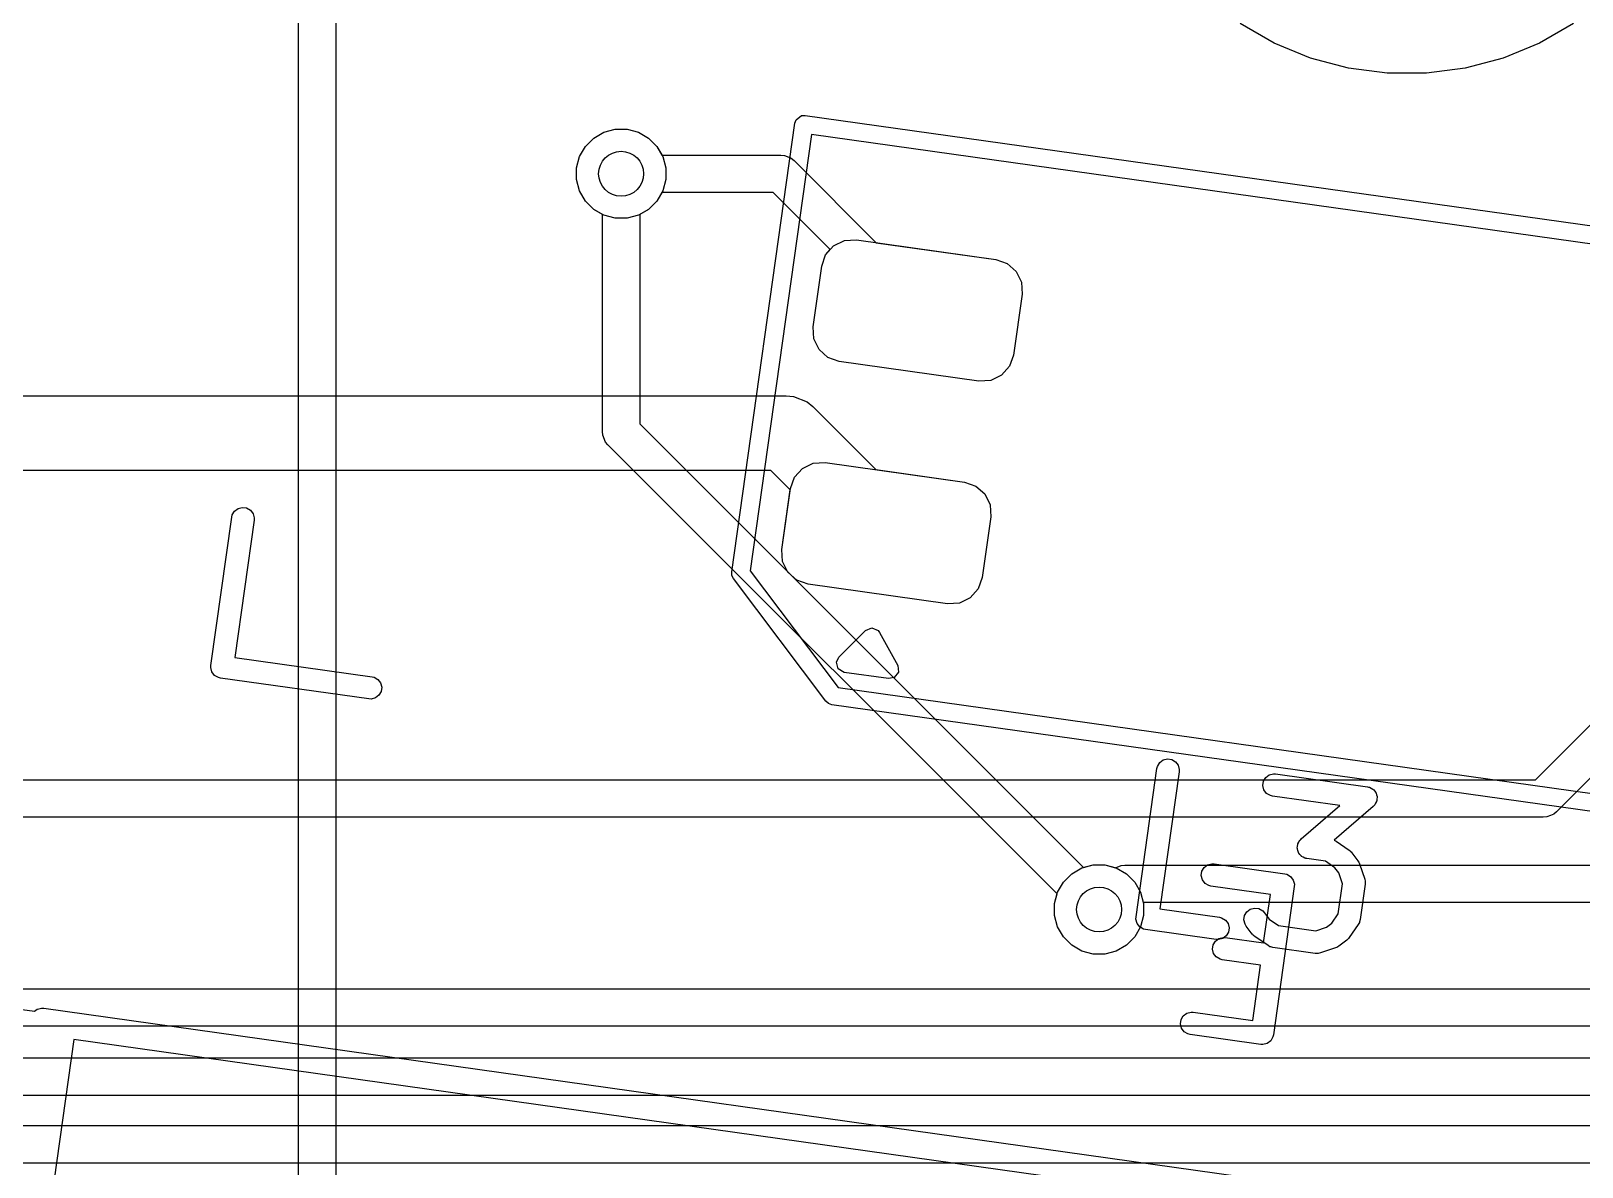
# Model space of a CAD drawing. Header units: millimetres. Extents: x 14 to 286, y -133 to -45.
# Drawn here: x 83.55 to 93.9, y -68.06 to -60.48 of the extents above; entities that cross this region are included whole.
import ezdxf

# ---------------------------------------------------------------- set-up
doc = ezdxf.new("R2010")
doc.units = ezdxf.units.MM
for name, color, linetype, true_color in [('B.Cu', 153, 'CONTINUOUS', 0x4d7fc4), ('B.Mask', 4, 'CONTINUOUS', 0x02ffee), ('B.Silkscreen', 31, 'CONTINUOUS', 0xe8b2a7), ('F.Cu', 13, 'CONTINUOUS', 0xc83434), ('F.Mask', 201, 'CONTINUOUS', 0xd864ff), ('F.Paste', 253, 'CONTINUOUS', 0xb4a09a), ('F.Silkscreen', 41, 'CONTINUOUS', 0xf2eda1), ('User.Drawings', 9, 'CONTINUOUS', 0xc2c2c2)]:
    doc.layers.add(name, color=color, linetype=linetype, true_color=true_color)

msp = doc.modelspace()

# ---------------------------------------------------------------- linework, layer by layer
at = {"layer": 'B.Cu', "linetype": 'CONTINUOUS'}
for p, q in [((85.3346, -72.151862), (85.3346, -57.6757)), ((85.5846, -57.727476), (85.5846, -72.1606)), ((87.304972, -61.197294), (87.372795, -61.158136)), ((87.372795, -61.158136), (87.448442, -61.137867)), ((87.448442, -61.137867), (87.526758, -61.137867)), ((87.526758, -61.137867), (87.602405, -61.158136)), ((87.602405, -61.158136), (87.670228, -61.197294)), ((87.210436, -61.320495), (87.249594, -61.252672)), ((87.249594, -61.252672), (87.304972, -61.197294)), ((87.670228, -61.197294), (87.725606, -61.252672)), ((87.725606, -61.252672), (87.764764, -61.320495)), ((87.190167, -61.396142), (87.210436, -61.320495)), ((87.764764, -61.320495), (87.785033, -61.396142)), ((87.190167, -61.474458), (87.190167, -61.396142)), ((87.210436, -61.550105), (87.190167, -61.474458)), ((87.785033, -61.474458), (87.764764, -61.550105)), ((87.785033, -61.396142), (87.785033, -61.474458)), ((87.249594, -61.617928), (87.210436, -61.550105)), ((87.764764, -61.550105), (87.725606, -61.617928)), ((87.304972, -61.673306), (87.249594, -61.617928)), ((87.3626, -61.706577), (87.304972, -61.673306)), ((87.670228, -61.673306), (87.6126, -61.706577)), ((87.725606, -61.617928), (87.670228, -61.673306)), ((87.3626, -63.1561), (87.3626, -61.706577)), ((87.6126, -61.706577), (87.6126, -63.104324)), ((87.6126, -63.104324), (90.573665, -66.065389)), ((87.365002, -63.180486), (87.3626, -63.1561)), ((87.383666, -63.225546), (87.365002, -63.180486)), ((87.383671, -63.225551), (87.383666, -63.225546)), ((87.399212, -63.244488), (87.383671, -63.225551)), ((90.396889, -66.242165), (87.399212, -63.244488)), ((90.573665, -66.065389), (90.637942, -66.048167)), ((90.637942, -66.048167), (90.716258, -66.048167)), ((90.716258, -66.048167), (90.791905, -66.068436)), ((90.791905, -66.068436), (90.859728, -66.107594)), ((90.859728, -66.107594), (90.915106, -66.162972)), ((90.915106, -66.162972), (90.954264, -66.230795)), ((90.954264, -66.230795), (90.974533, -66.306442)), ((90.379667, -66.306442), (90.396889, -66.242165)), ((90.379667, -66.384758), (90.379667, -66.306442)), ((90.974533, -66.306442), (90.974533, -66.384758)), ((90.399936, -66.460405), (90.379667, -66.384758)), ((90.974533, -66.384758), (90.954264, -66.460405)), ((90.439094, -66.528228), (90.399936, -66.460405)), ((90.494472, -66.583606), (90.439094, -66.528228)), ((90.915106, -66.528228), (90.859728, -66.583606)), ((90.954264, -66.460405), (90.915106, -66.528228)), ((90.562295, -66.622764), (90.494472, -66.583606)), ((90.637942, -66.643033), (90.562295, -66.622764)), ((90.716258, -66.643033), (90.637942, -66.643033)), ((90.791905, -66.622764), (90.716258, -66.643033)), ((90.859728, -66.583606), (90.791905, -66.622764))]:
    msp.add_line(p, q, dxfattribs=at)
at = {"layer": 'B.Cu'}
for centre in [(87.4876, -61.4353), (90.6771, -66.3456)]:
    msp.add_circle(centre, 0.15, dxfattribs=at)
at = {"layer": 'B.Mask', "linetype": 'CONTINUOUS'}
for p, q in [((91.846123, -60.563045), (91.61956, -60.432239)), ((93.84184, -60.432239), (93.615277, -60.563045)), ((92.087821, -60.66316), (91.846123, -60.563045)), ((93.615277, -60.563045), (93.373579, -60.66316)), ((92.340519, -60.730871), (92.087821, -60.66316)), ((92.599894, -60.765018), (92.340519, -60.730871)), ((93.120881, -60.730871), (92.861506, -60.765018)), ((93.373579, -60.66316), (93.120881, -60.730871)), ((92.861506, -60.765018), (92.599894, -60.765018))]:
    msp.add_line(p, q, dxfattribs=at)
at = {"layer": 'B.Silkscreen', "linetype": 'CONTINUOUS'}
for p, q in [((91.358953, -66.119371), (91.363026, -66.090392)), ((91.366281, -66.147703), (91.358953, -66.119371)), ((91.363026, -66.090392), (91.377879, -66.065178)), ((91.377879, -66.065178), (91.401249, -66.047567)), ((91.401249, -66.047567), (91.429581, -66.040239)), ((91.429581, -66.040239), (91.444271, -66.040849)), ((91.444271, -66.040849), (91.915827, -66.107122)), ((91.915827, -66.107122), (91.930116, -66.110585)), ((91.930116, -66.110585), (91.95533, -66.125438)), ((91.95533, -66.125438), (91.972941, -66.148808)), ((91.383892, -66.171073), (91.366281, -66.147703)), ((91.409106, -66.185926), (91.383892, -66.171073)), ((91.423395, -66.189389), (91.409106, -66.185926)), ((91.820681, -66.245224), (91.423395, -66.189389)), ((91.979659, -66.19183), (91.840486, -67.182098)), ((91.972941, -66.148808), (91.980269, -66.17714)), ((91.980269, -66.17714), (91.979659, -66.19183)), ((91.775284, -66.56824), (91.820681, -66.245224)), ((91.453073, -66.556616), (91.476443, -66.539005)), ((91.476443, -66.539005), (91.504775, -66.531677)), ((91.504775, -66.531677), (91.519465, -66.532287)), ((91.519465, -66.532287), (91.775284, -66.56824)), ((91.434147, -66.610809), (91.43822, -66.58183)), ((91.441475, -66.639141), (91.434147, -66.610809)), ((91.43822, -66.58183), (91.453073, -66.556616)), ((91.459086, -66.662511), (91.441475, -66.639141)), ((91.4843, -66.677364), (91.459086, -66.662511)), ((91.498589, -66.680827), (91.4843, -66.677364)), ((91.754408, -66.71678), (91.498589, -66.680827)), ((91.702383, -67.086952), (91.754408, -66.71678)), ((91.223853, -67.08066), (91.238706, -67.055446)), ((91.238706, -67.055446), (91.262076, -67.037835)), ((91.262076, -67.037835), (91.290408, -67.030507)), ((91.290408, -67.030507), (91.305098, -67.031117)), ((91.305098, -67.031117), (91.702383, -67.086952)), ((91.21978, -67.109639), (91.223853, -67.08066)), ((91.227108, -67.137971), (91.21978, -67.109639)), ((91.244719, -67.161341), (91.227108, -67.137971)), ((91.269933, -67.176194), (91.244719, -67.161341)), ((91.284222, -67.179657), (91.269933, -67.176194)), ((91.755778, -67.24593), (91.284222, -67.179657)), ((91.770457, -67.246538), (91.755778, -67.24593)), ((91.770468, -67.24654), (91.770457, -67.246538)), ((91.7988, -67.239212), (91.770468, -67.24654)), ((91.82217, -67.221601), (91.7988, -67.239212)), ((91.837023, -67.196387), (91.82217, -67.221601)), ((91.840486, -67.182098), (91.837023, -67.196387))]:
    msp.add_line(p, q, dxfattribs=at)
at = {"layer": 'F.Cu', "linetype": 'CONTINUOUS'}
for p, q in [((87.304972, -61.197294), (87.372795, -61.158136)), ((87.372795, -61.158136), (87.448442, -61.137867)), ((87.448442, -61.137867), (87.526758, -61.137867)), ((87.526758, -61.137867), (87.602405, -61.158136)), ((87.602405, -61.158136), (87.670228, -61.197294)), ((87.210436, -61.320495), (87.249594, -61.252672)), ((87.249594, -61.252672), (87.304972, -61.197294)), ((87.670228, -61.197294), (87.725606, -61.252672)), ((87.725606, -61.252672), (87.758878, -61.3103)), ((87.190167, -61.396142), (87.210436, -61.320495)), ((87.758878, -61.3103), (88.5531, -61.3103)), ((88.5531, -61.3103), (88.577486, -61.312702)), ((88.577486, -61.312702), (88.577487, -61.312702)), ((88.577487, -61.312702), (88.584642, -61.315666)), ((88.584642, -61.315666), (88.622546, -61.331366)), ((88.622546, -61.331366), (88.622551, -61.331371)), ((88.622551, -61.331371), (88.641488, -61.346912)), ((88.641488, -61.346912), (89.189794, -61.895218)), ((87.190167, -61.474458), (87.190167, -61.396142)), ((87.210436, -61.550105), (87.190167, -61.474458)), ((87.249594, -61.617928), (87.210436, -61.550105)), ((87.758878, -61.5603), (87.725606, -61.617928)), ((88.501324, -61.5603), (87.758878, -61.5603)), ((88.882667, -61.941643), (88.501324, -61.5603)), ((87.304972, -61.673306), (87.249594, -61.617928)), ((87.372795, -61.712464), (87.304972, -61.673306)), ((87.670228, -61.673306), (87.602405, -61.712464)), ((87.725606, -61.617928), (87.670228, -61.673306)), ((87.448442, -61.732733), (87.372795, -61.712464)), ((87.526758, -61.732733), (87.448442, -61.732733)), ((87.602405, -61.712464), (87.526758, -61.732733)), ((88.825999, -62.051105), (88.85237, -61.97559)), ((88.85237, -61.97559), (88.882667, -61.941643)), ((89.189794, -61.895218), (89.988386, -62.007453)), ((88.768938, -62.457115), (88.825999, -62.051105)), ((89.988386, -62.007453), (90.063901, -62.033825)), ((90.063901, -62.033825), (90.123576, -62.087086)), ((90.123576, -62.087086), (90.158325, -62.159131)), ((90.158325, -62.159131), (90.16286, -62.238989)), ((90.16286, -62.238989), (90.105799, -62.644999)), ((88.773473, -62.536973), (88.768938, -62.457115)), ((88.808222, -62.609018), (88.773473, -62.536973)), ((88.867897, -62.662279), (88.808222, -62.609018)), ((88.943412, -62.688651), (88.867897, -62.662279)), ((89.874264, -62.819473), (88.943412, -62.688651)), ((90.105799, -62.644999), (90.079428, -62.720514)), ((89.954122, -62.814938), (89.874264, -62.819473)), ((90.026167, -62.780189), (89.954122, -62.814938)), ((90.079428, -62.720514), (90.026167, -62.780189)), ((81.012654, -62.9163), (88.5899, -62.9163)), ((88.5899, -62.9163), (88.638673, -62.921104)), ((88.638673, -62.921104), (88.728793, -62.958433)), ((88.728793, -62.958433), (88.728797, -62.958437)), ((88.728797, -62.958437), (88.766677, -62.989523)), ((88.766677, -62.989523), (89.186674, -63.409521)), ((88.486346, -63.4163), (81.012654, -63.4163)), ((88.615923, -63.545876), (88.486346, -63.4163)), ((89.186674, -63.409521), (89.779627, -63.492855)), ((88.560179, -63.942517), (88.615923, -63.545876)), ((89.779627, -63.492855), (89.855142, -63.519227)), ((89.855142, -63.519227), (89.914817, -63.572488)), ((89.914817, -63.572488), (89.949566, -63.644533)), ((89.949566, -63.644533), (89.954101, -63.724391)), ((89.954101, -63.724391), (89.89704, -64.130401)), ((88.564714, -64.022375), (88.560179, -63.942517)), ((88.599463, -64.09442), (88.564714, -64.022375)), ((88.659138, -64.147681), (88.599463, -64.09442)), ((88.734653, -64.174053), (88.659138, -64.147681)), ((89.89704, -64.130401), (89.870669, -64.205916)), ((89.665505, -64.304875), (88.734653, -64.174053)), ((89.817408, -64.265591), (89.745363, -64.30034)), ((89.870669, -64.205916), (89.817408, -64.265591)), ((89.745363, -64.30034), (89.665505, -64.304875)), ((93.589324, -65.4799), (94.136052, -64.93317)), ((94.44604, -64.976736), (93.729488, -65.693288)), ((82.454977, -65.4799), (93.589324, -65.4799)), ((93.689073, -65.717728), (93.665487, -65.727498)), ((93.710546, -65.708834), (93.689073, -65.717728)), ((93.710551, -65.708828), (93.710546, -65.708834)), ((93.729488, -65.693288), (93.710551, -65.708828)), ((93.6411, -65.7299), (82.4032, -65.7299)), ((93.665486, -65.727498), (93.6411, -65.7299)), ((93.665487, -65.727498), (93.665486, -65.727498)), ((90.439094, -66.162972), (90.494472, -66.107594)), ((90.494472, -66.107594), (90.562295, -66.068436)), ((90.562295, -66.068436), (90.637942, -66.048167)), ((90.637942, -66.048167), (90.716258, -66.048167)), ((90.716258, -66.048167), (90.787127, -66.067155)), ((90.787127, -66.067155), (90.823714, -66.052001)), ((90.823714, -66.052001), (90.823724, -66.052001)), ((90.823724, -66.052001), (90.8481, -66.0496)), ((90.8481, -66.0496), (103.862924, -66.0496)), ((90.379667, -66.306442), (90.399936, -66.230795)), ((90.399936, -66.230795), (90.439094, -66.162972)), ((90.379667, -66.384758), (90.379667, -66.306442)), ((103.9147, -66.2996), (90.9727, -66.2996)), ((90.9727, -66.2996), (90.974533, -66.306442)), ((90.974533, -66.306442), (90.974533, -66.384758)), ((90.399936, -66.460405), (90.379667, -66.384758)), ((90.974533, -66.384758), (90.954264, -66.460405)), ((90.439094, -66.528228), (90.399936, -66.460405)), ((90.494472, -66.583606), (90.439094, -66.528228)), ((90.915106, -66.528228), (90.859728, -66.583606)), ((90.954264, -66.460405), (90.915106, -66.528228)), ((90.562295, -66.622764), (90.494472, -66.583606)), ((90.637942, -66.643033), (90.562295, -66.622764)), ((90.716258, -66.643033), (90.637942, -66.643033)), ((90.791905, -66.622764), (90.716258, -66.643033)), ((90.859728, -66.583606), (90.791905, -66.622764)), ((82.188277, -66.875), (98.411641, -66.875)), ((98.376505, -67.125), (82.1365, -67.125)), ((67.487977, -67.3365), (97.8733, -67.3365)), ((97.821524, -67.5865), (67.4362, -67.5865)), ((67.300876, -67.7882), (97.5828, -67.7882)), ((97.531024, -68.0382), (67.2491, -68.0382))]:
    msp.add_line(p, q, dxfattribs=at)
at = {"layer": 'F.Cu'}
for centre in [(87.4876, -61.4353), (90.6771, -66.3456)]:
    msp.add_circle(centre, 0.15, dxfattribs=at)
at = {"layer": 'F.Mask', "linetype": 'CONTINUOUS'}
for p, q in [((91.846123, -60.563045), (91.61956, -60.432239)), ((93.84184, -60.432239), (93.615277, -60.563045)), ((92.087821, -60.66316), (91.846123, -60.563045)), ((93.615277, -60.563045), (93.373579, -60.66316)), ((92.340519, -60.730871), (92.087821, -60.66316)), ((92.599894, -60.765018), (92.340519, -60.730871)), ((93.120881, -60.730871), (92.861506, -60.765018)), ((93.373579, -60.66316), (93.120881, -60.730871)), ((92.861506, -60.765018), (92.599894, -60.765018)), ((88.905631, -61.915915), (88.977676, -61.881166)), ((88.977676, -61.881166), (89.057534, -61.876631)), ((89.057534, -61.876631), (89.988386, -62.007453)), ((88.825999, -62.051105), (88.85237, -61.97559)), ((88.85237, -61.97559), (88.905631, -61.915915)), ((88.768938, -62.457115), (88.825999, -62.051105)), ((89.988386, -62.007453), (90.063901, -62.033825)), ((90.063901, -62.033825), (90.123576, -62.087086)), ((90.123576, -62.087086), (90.158325, -62.159131)), ((90.158325, -62.159131), (90.16286, -62.238989)), ((90.16286, -62.238989), (90.105799, -62.644999)), ((88.773473, -62.536973), (88.768938, -62.457115)), ((88.808222, -62.609018), (88.773473, -62.536973)), ((88.867897, -62.662279), (88.808222, -62.609018)), ((88.943412, -62.688651), (88.867897, -62.662279)), ((89.874264, -62.819473), (88.943412, -62.688651)), ((90.105799, -62.644999), (90.079428, -62.720514)), ((89.954122, -62.814938), (89.874264, -62.819473)), ((90.026167, -62.780189), (89.954122, -62.814938)), ((90.079428, -62.720514), (90.026167, -62.780189)), ((88.643611, -63.460992), (88.696872, -63.401317)), ((88.696872, -63.401317), (88.768917, -63.366568)), ((88.768917, -63.366568), (88.848775, -63.362033)), ((88.848775, -63.362033), (89.779627, -63.492855)), ((88.560179, -63.942517), (88.61724, -63.536507)), ((88.61724, -63.536507), (88.643611, -63.460992)), ((89.779627, -63.492855), (89.855142, -63.519227)), ((89.855142, -63.519227), (89.914817, -63.572488)), ((89.914817, -63.572488), (89.949566, -63.644533)), ((89.949566, -63.644533), (89.954101, -63.724391)), ((89.954101, -63.724391), (89.89704, -64.130401)), ((88.564714, -64.022375), (88.560179, -63.942517)), ((88.599463, -64.09442), (88.564714, -64.022375)), ((88.659138, -64.147681), (88.599463, -64.09442)), ((88.734653, -64.174053), (88.659138, -64.147681)), ((89.89704, -64.130401), (89.870669, -64.205916)), ((89.665505, -64.304875), (88.734653, -64.174053)), ((89.817408, -64.265591), (89.745363, -64.30034)), ((89.870669, -64.205916), (89.817408, -64.265591)), ((89.745363, -64.30034), (89.665505, -64.304875))]:
    msp.add_line(p, q, dxfattribs=at)
at = {"layer": 'F.Paste', "linetype": 'CONTINUOUS'}
for p, q in [((88.905631, -61.915915), (88.977676, -61.881166)), ((88.977676, -61.881166), (89.057534, -61.876631)), ((89.057534, -61.876631), (89.988386, -62.007453)), ((88.825999, -62.051105), (88.85237, -61.97559)), ((88.85237, -61.97559), (88.905631, -61.915915)), ((88.768938, -62.457115), (88.825999, -62.051105)), ((89.988386, -62.007453), (90.063901, -62.033825)), ((90.063901, -62.033825), (90.123576, -62.087086)), ((90.123576, -62.087086), (90.158325, -62.159131)), ((90.158325, -62.159131), (90.16286, -62.238989)), ((90.16286, -62.238989), (90.105799, -62.644999)), ((88.773473, -62.536973), (88.768938, -62.457115)), ((88.808222, -62.609018), (88.773473, -62.536973)), ((88.867897, -62.662279), (88.808222, -62.609018)), ((88.943412, -62.688651), (88.867897, -62.662279)), ((89.874264, -62.819473), (88.943412, -62.688651)), ((90.105799, -62.644999), (90.079428, -62.720514)), ((89.954122, -62.814938), (89.874264, -62.819473)), ((90.026167, -62.780189), (89.954122, -62.814938)), ((90.079428, -62.720514), (90.026167, -62.780189)), ((88.643611, -63.460992), (88.696872, -63.401317)), ((88.696872, -63.401317), (88.768917, -63.366568)), ((88.768917, -63.366568), (88.848775, -63.362033)), ((88.848775, -63.362033), (89.779627, -63.492855)), ((88.560179, -63.942517), (88.61724, -63.536507)), ((88.61724, -63.536507), (88.643611, -63.460992)), ((89.779627, -63.492855), (89.855142, -63.519227)), ((89.855142, -63.519227), (89.914817, -63.572488)), ((89.914817, -63.572488), (89.949566, -63.644533)), ((89.949566, -63.644533), (89.954101, -63.724391)), ((89.954101, -63.724391), (89.89704, -64.130401)), ((88.564714, -64.022375), (88.560179, -63.942517)), ((88.599463, -64.09442), (88.564714, -64.022375)), ((88.659138, -64.147681), (88.599463, -64.09442)), ((88.734653, -64.174053), (88.659138, -64.147681)), ((89.89704, -64.130401), (89.870669, -64.205916)), ((89.665505, -64.304875), (88.734653, -64.174053)), ((89.817408, -64.265591), (89.745363, -64.30034)), ((89.870669, -64.205916), (89.817408, -64.265591)), ((89.745363, -64.30034), (89.665505, -64.304875))]:
    msp.add_line(p, q, dxfattribs=at)
at = {"layer": 'F.Silkscreen', "linetype": 'CONTINUOUS'}
for p, q in [((91.846123, -60.563045), (91.61956, -60.432239)), ((93.84184, -60.432239), (93.615277, -60.563045)), ((92.087821, -60.66316), (91.846123, -60.563045)), ((93.615277, -60.563045), (93.373579, -60.66316)), ((92.340519, -60.730871), (92.087821, -60.66316)), ((92.599894, -60.765018), (92.340519, -60.730871)), ((93.120881, -60.730871), (92.861506, -60.765018)), ((93.373579, -60.66316), (93.120881, -60.730871)), ((92.861506, -60.765018), (92.599894, -60.765018)), ((88.654773, -61.074814), (88.691448, -61.047177)), ((88.691448, -61.047177), (88.714821, -61.04585)), ((88.714821, -61.04585), (95.943778, -62.061813)), ((88.226055, -64.092476), (88.647055, -61.096916)), ((88.647055, -61.096916), (88.654773, -61.074814)), ((88.757536, -61.173032), (88.348345, -64.084565)), ((95.867661, -62.172294), (88.757536, -61.173032)), ((88.227382, -64.115849), (88.226055, -64.092476)), ((88.237553, -64.136935), (88.227382, -64.115849)), ((88.854598, -64.95578), (88.237553, -64.136935)), ((88.348345, -64.084565), (88.935477, -64.863713)), ((89.117196, -64.484312), (89.159583, -64.466642)), ((89.159583, -64.466642), (89.202049, -64.484119)), ((88.940821, -64.66149), (89.117196, -64.484312)), ((89.202049, -64.484119), (89.212262, -64.497673)), ((89.212262, -64.497673), (89.332967, -64.716603)), ((88.923928, -64.69547), (88.940821, -64.66149)), ((88.935426, -64.739929), (88.923928, -64.69547)), ((88.974994, -64.763236), (88.935426, -64.739929)), ((89.272074, -64.804988), (88.974994, -64.763236)), ((89.338062, -64.762241), (89.309393, -64.798115)), ((89.332967, -64.716603), (89.338062, -64.762241)), ((88.935477, -64.863713), (95.362463, -65.766967)), ((89.309393, -64.798115), (89.272074, -64.804988)), ((88.872064, -64.971369), (88.854598, -64.95578)), ((88.894166, -64.979087), (88.872064, -64.971369)), ((95.405178, -65.89415), (88.894166, -64.979087)), ((90.92398, -66.395183), (91.063153, -65.404915)), ((91.063153, -65.404915), (91.066616, -65.390626)), ((91.066616, -65.390626), (91.081469, -65.365412)), ((91.081469, -65.365412), (91.104839, -65.347801)), ((91.104839, -65.347801), (91.133171, -65.340473)), ((91.133171, -65.340473), (91.16215, -65.344546)), ((91.16215, -65.344546), (91.187364, -65.359399)), ((91.187364, -65.359399), (91.204975, -65.382769)), ((91.204975, -65.382769), (91.212303, -65.411101)), ((91.211693, -65.425791), (91.082957, -66.341788)), ((91.212303, -65.411101), (91.211693, -65.425791)), ((91.769878, -65.519014), (91.773951, -65.490035)), ((91.773951, -65.490035), (91.788804, -65.464821)), ((91.788804, -65.464821), (91.812174, -65.44721)), ((91.812174, -65.44721), (91.840506, -65.439882)), ((91.840506, -65.439882), (91.855196, -65.440492)), ((91.855196, -65.440492), (92.468219, -65.526647)), ((91.777206, -65.547346), (91.769878, -65.519014)), ((91.794817, -65.570716), (91.777206, -65.547346)), ((91.820031, -65.585569), (91.794817, -65.570716)), ((91.83432, -65.589032), (91.820031, -65.585569)), ((92.283669, -65.652184), (91.83432, -65.589032)), ((92.468219, -65.526647), (92.475773, -65.528477)), ((92.475773, -65.528477), (92.477743, -65.528622)), ((92.477743, -65.528622), (92.479023, -65.529265)), ((92.479023, -65.529265), (92.482508, -65.53011)), ((92.482508, -65.53011), (92.493001, -65.536291)), ((92.493001, -65.536291), (92.50389, -65.541764)), ((92.50389, -65.541764), (92.505544, -65.543679)), ((92.505544, -65.543679), (92.507723, -65.544963)), ((92.507723, -65.544963), (92.515053, -65.554691)), ((92.515053, -65.554691), (92.523017, -65.563912)), ((92.523017, -65.563912), (92.523811, -65.566312)), ((92.523811, -65.566312), (92.525334, -65.568333)), ((92.525334, -65.568333), (92.528385, -65.580132)), ((92.528385, -65.580132), (92.532212, -65.591694)), ((92.530965, -65.608731), (92.530076, -65.620879)), ((92.532661, -65.596665), (92.530965, -65.608731)), ((92.532212, -65.591694), (92.532027, -65.594215)), ((92.532027, -65.594215), (92.532661, -65.596665)), ((92.025653, -65.875008), (92.283669, -65.652184)), ((92.506802, -65.657679), (92.246024, -65.882887)), ((92.51216, -65.652044), (92.506802, -65.657679)), ((92.513735, -65.650858), (92.51216, -65.652044)), ((92.514461, -65.649625), (92.513735, -65.650858)), ((92.516934, -65.647025), (92.514461, -65.649625)), ((92.522406, -65.636137), (92.516934, -65.647025)), ((92.528588, -65.625644), (92.522406, -65.636137)), ((92.52894, -65.623138), (92.528588, -65.625644)), ((92.530076, -65.620879), (92.52894, -65.623138)), ((91.999793, -65.936023), (92.001488, -65.923956)), ((92.001488, -65.923956), (92.002378, -65.911809)), ((92.002378, -65.911809), (92.003513, -65.909549)), ((92.003513, -65.909549), (92.003866, -65.907044)), ((92.003866, -65.907044), (92.010047, -65.89655)), ((92.010047, -65.89655), (92.01552, -65.885663)), ((92.01552, -65.885663), (92.017992, -65.883062)), ((92.017992, -65.883062), (92.018719, -65.88183)), ((92.018719, -65.88183), (92.020293, -65.880643)), ((92.020293, -65.880643), (92.025653, -65.875008)), ((92.246024, -65.882887), (92.258691, -65.889892)), ((92.258691, -65.889892), (92.346374, -65.950302)), ((92.000426, -65.938472), (91.999793, -65.936023)), ((92.000242, -65.940994), (92.000426, -65.938472)), ((92.004071, -65.952563), (92.000242, -65.940994)), ((92.007121, -65.964355), (92.004071, -65.952563)), ((92.008641, -65.966372), (92.007121, -65.964355)), ((92.009437, -65.968776), (92.008641, -65.966372)), ((92.017405, -65.978002), (92.009437, -65.968776)), ((92.024732, -65.987725), (92.017405, -65.978002)), ((92.02691, -65.989008), (92.024732, -65.987725)), ((92.028565, -65.990924), (92.02691, -65.989008)), ((92.039452, -65.996396), (92.028565, -65.990924)), ((92.049946, -66.002578), (92.039452, -65.996396)), ((92.05343, -66.003422), (92.049946, -66.002578)), ((92.054711, -66.004066), (92.05343, -66.003422)), ((92.05668, -66.00421), (92.054711, -66.004066)), ((92.064235, -66.006041), (92.05668, -66.00421)), ((92.188168, -66.023458), (92.064235, -66.006041)), ((92.251251, -66.066919), (92.188168, -66.023458)), ((92.346374, -65.950302), (92.352056, -65.955101)), ((92.352056, -65.955101), (92.353765, -65.956108)), ((92.353765, -65.956108), (92.35557, -65.958069)), ((92.35557, -65.958069), (92.357606, -65.959789)), ((92.357606, -65.959789), (92.358683, -65.961452)), ((92.358683, -65.961452), (92.363721, -65.966926)), ((92.363721, -65.966926), (92.40425, -66.020709)), ((92.40425, -66.020709), (92.408123, -66.027061)), ((92.408123, -66.027061), (92.409426, -66.028556)), ((92.409426, -66.028556), (92.410518, -66.030988)), ((92.410518, -66.030988), (92.411905, -66.033262)), ((92.27713, -66.101262), (92.251251, -66.066919)), ((92.301519, -66.173878), (92.27713, -66.101262)), ((92.411905, -66.033262), (92.4124, -66.035178)), ((92.4124, -66.035178), (92.41545, -66.041967)), ((92.41545, -66.041967), (92.449351, -66.142905)), ((92.27331, -66.374592), (92.301519, -66.173878)), ((92.452524, -66.177222), (92.419387, -66.413001)), ((92.449351, -66.142905), (92.452644, -66.157235)), ((92.452644, -66.157235), (92.452458, -66.159925)), ((92.452458, -66.159925), (92.453133, -66.162532)), ((92.453133, -66.162532), (92.452524, -66.177222)), ((91.082957, -66.341788), (91.480245, -66.397624)), ((91.686257, -66.343166), (91.714589, -66.33584)), ((91.714589, -66.33584), (91.743567, -66.339912)), ((91.743567, -66.339912), (91.768781, -66.354765)), ((90.92337, -66.409873), (90.92398, -66.395183)), ((90.930698, -66.438205), (90.92337, -66.409873)), ((90.948309, -66.461575), (90.930698, -66.438205)), ((91.480245, -66.397624), (91.494534, -66.401087)), ((91.494534, -66.401087), (91.519748, -66.41594)), ((91.519748, -66.41594), (91.537359, -66.43931)), ((91.537359, -66.43931), (91.544686, -66.467642)), ((91.643961, -66.41497), (91.648033, -66.385992)), ((91.651287, -66.443302), (91.643961, -66.41497)), ((91.648033, -66.385992), (91.662886, -66.360778)), ((91.658942, -66.455855), (91.651287, -66.443302)), ((91.662886, -66.360778), (91.686257, -66.343166)), ((91.768781, -66.354765), (91.778738, -66.365583)), ((91.778738, -66.365583), (91.811941, -66.409646)), ((91.811941, -66.409646), (91.875021, -66.453105)), ((92.195507, -66.463553), (92.229851, -66.437673)), ((92.229851, -66.437673), (92.27331, -66.374592)), ((92.406878, -66.445114), (92.346468, -66.532798)), ((92.413993, -66.432247), (92.406878, -66.445114)), ((92.414556, -66.429612), (92.413993, -66.432247)), ((92.415924, -66.42729), (92.414556, -66.429612)), ((92.419387, -66.413001), (92.415924, -66.42729)), ((90.973523, -66.476428), (90.948309, -66.461575)), ((90.987812, -66.479891), (90.973523, -66.476428)), ((91.459369, -66.546164), (90.987812, -66.479891)), ((91.474059, -66.546773), (91.459369, -66.546164)), ((91.50239, -66.539446), (91.474059, -66.546773)), ((91.525761, -66.521835), (91.50239, -66.539446)), ((91.540613, -66.496621), (91.525761, -66.521835)), ((91.544686, -66.467642), (91.540613, -66.496621)), ((91.69947, -66.509638), (91.658942, -66.455855)), ((91.70451, -66.515115), (91.69947, -66.509638)), ((91.705586, -66.516775), (91.70451, -66.515115)), ((91.707618, -66.518492), (91.705586, -66.516775)), ((91.709426, -66.520456), (91.707618, -66.518492)), ((91.711134, -66.521462), (91.709426, -66.520456)), ((91.716817, -66.526263), (91.711134, -66.521462)), ((91.804501, -66.586673), (91.716817, -66.526263)), ((91.875021, -66.453105), (92.122891, -66.487941)), ((92.122891, -66.487941), (92.195507, -66.463553)), ((92.33532, -66.545104), (92.329843, -66.550145)), ((92.33698, -66.544029), (92.33532, -66.545104)), ((92.338697, -66.541996), (92.33698, -66.544029)), ((92.340661, -66.540189), (92.338697, -66.541996)), ((92.341667, -66.53848), (92.340661, -66.540189)), ((92.346468, -66.532798), (92.341667, -66.53848)), ((91.817368, -66.593788), (91.804501, -66.586673)), ((91.820002, -66.594351), (91.817368, -66.593788)), ((91.822325, -66.595719), (91.820002, -66.594351)), ((91.836614, -66.599182), (91.822325, -66.595719)), ((92.119548, -66.638946), (91.836614, -66.599182)), ((92.134239, -66.639556), (92.119548, -66.638946)), ((92.136848, -66.638881), (92.134239, -66.639556)), ((92.139535, -66.639066), (92.136848, -66.638881)), ((92.153865, -66.635773), (92.139535, -66.639066)), ((92.254803, -66.601872), (92.153865, -66.635773)), ((92.261589, -66.598823), (92.254803, -66.601872)), ((92.263507, -66.598328), (92.261589, -66.598823)), ((92.265781, -66.596941), (92.263507, -66.598328)), ((92.268215, -66.595848), (92.265781, -66.596941)), ((92.26971, -66.594545), (92.268215, -66.595848)), ((92.27606, -66.590673), (92.26971, -66.594545)), ((92.329843, -66.550145), (92.27606, -66.590673))]:
    msp.add_line(p, q, dxfattribs=at)
at = {"layer": 'User.Drawings', "linetype": 'CONTINUOUS'}
for p, q in [((84.750342, -64.716527), (84.889515, -63.726259)), ((84.889515, -63.726259), (84.892978, -63.71197)), ((84.892978, -63.71197), (84.907831, -63.686756)), ((84.907831, -63.686756), (84.931201, -63.669145)), ((85.038055, -63.747135), (84.909319, -64.663132)), ((84.931201, -63.669145), (84.959533, -63.661817)), ((84.959533, -63.661817), (84.988512, -63.66589)), ((84.988512, -63.66589), (85.013726, -63.680743)), ((85.013726, -63.680743), (85.031337, -63.704113)), ((85.031337, -63.704113), (85.038665, -63.732445)), ((85.038665, -63.732445), (85.038055, -63.747135)), ((84.909319, -64.663132), (85.825318, -64.791868)), ((84.749732, -64.731217), (84.750342, -64.716527)), ((84.75706, -64.759549), (84.749732, -64.731217)), ((84.774671, -64.782919), (84.75706, -64.759549)), ((84.799885, -64.797772), (84.774671, -64.782919)), ((84.814174, -64.801235), (84.799885, -64.797772)), ((85.804442, -64.940408), (84.814174, -64.801235)), ((85.825318, -64.791868), (85.839607, -64.795331)), ((85.839607, -64.795331), (85.864821, -64.810184)), ((85.864821, -64.810184), (85.882432, -64.833554)), ((85.885687, -64.890865), (85.870834, -64.916079)), ((85.882432, -64.833554), (85.88976, -64.861886)), ((85.88976, -64.861886), (85.885687, -64.890865)), ((85.819132, -64.941018), (85.804442, -64.940408)), ((85.847464, -64.93369), (85.819132, -64.941018)), ((85.870834, -64.916079), (85.847464, -64.93369)), ((82.05748, -66.812147), (83.572635, -67.025088)), ((83.572635, -67.025088), (83.591436, -67.010921)), ((83.591436, -67.010921), (83.593145, -67.010479)), ((83.593145, -67.010479), (83.619768, -67.003593)), ((83.619768, -67.003593), (83.634458, -67.004203)), ((83.634458, -67.004203), (100.695409, -69.401962)), ((83.835899, -67.213562), (81.209603, -85.900627)), ((100.777329, -69.594524), (83.835899, -67.213562))]:
    msp.add_line(p, q, dxfattribs=at)

doc.saveas('drawing.dxf')
